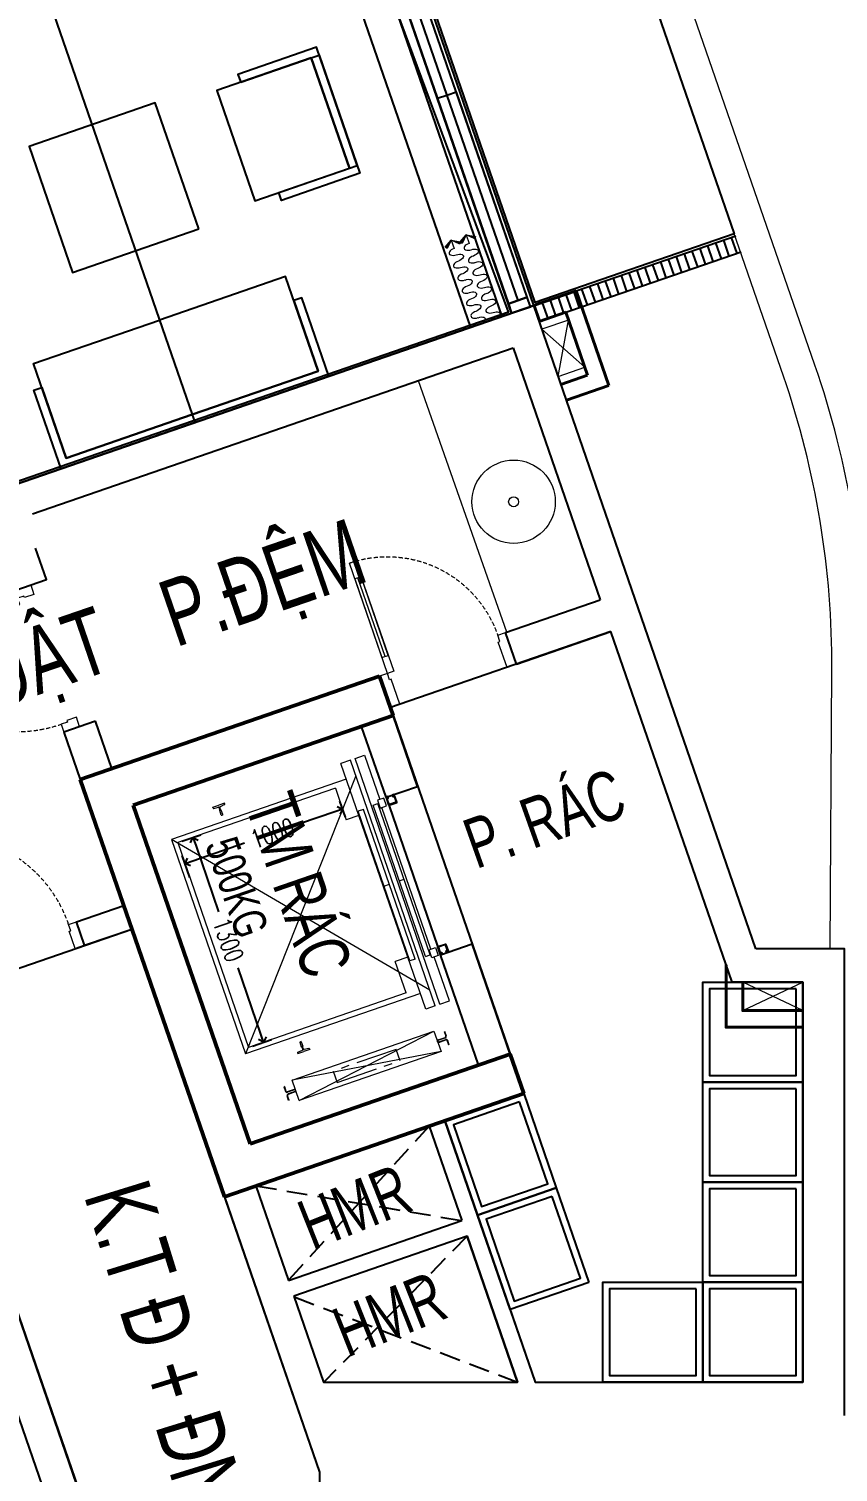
# Model space of a CAD drawing. Header units: millimetres. Extents: x -361699137 to 361252145, y -356478932 to 356523199.
# Drawn here: x 123375 to 128231, y 25030 to 33692 of the extents above; entities that cross this region are included whole.
import ezdxf
from ezdxf.enums import TextEntityAlignment as Align
from ezdxf.xclip import XClip

# ---------------------------------------------------------------- set-up
doc = ezdxf.new("R2010")
doc.units = ezdxf.units.MM
doc.header["$LTSCALE"] = 100
doc.header["$MEASUREMENT"] = 0
doc.header["$XCLIPFRAME"] = 0
for name, pattern in [('ACAD_ISO03W100', [30, 12, -18]), ('HIDDEN', [0.375, 0.25, -0.125]), ('Xref_ST_MBDV Cot vach 30.7.2022$0$HIDDEN', [0.375, 0.25, -0.125]), ('Xref_ST_MBDV Cot vach 30.7.2022$0$ST_MBDV Cot vach 220803$0$HIDDEN', [0.375, 0.25, -0.125]), ('Xref_ST_MBDV Cot vach 30.7.2022$0$ST_MBDV Cot vach 220803$0$PHANTOMX2', [5, 2.5, -0.5, 0.5, -0.5, 0.5, -0.5]), ('Xref_ST_MBDV Cot vach 30.7.2022$0$ST_MBDV Cot vach 220803$0$Xref_ST_MBDV Cot vach 30.7.2022$0$HIDDEN', [0.375, 0.25, -0.125])]:
    doc.linetypes.add(name, pattern=pattern)
for name, color, linetype in [('A-ANNO-ROOM', 50, 'Continuous'), ('A-WALL-FNSH', 11, 'Continuous'), ('IDEA - dim', 251, 'Continuous'), ('KT-Net manh', 139, 'Continuous'), ('Xref_ST_MBDV Cot vach 30.7.2022$0$KT-Text', 7, 'Continuous'), ('Xref_ST_MBDV Cot vach 30.7.2022$0$KT-Tuong', 1, 'Continuous'), ('Xref_ST_MBDV Cot vach 30.7.2022$0$ST_MBDV Cot vach 220803$0$220403_HDN_Penthouse Plan$0$A-_FURN----_E-_N', 251, 'Continuous'), ('Xref_ST_MBDV Cot vach 30.7.2022$0$ST_MBDV Cot vach 220803$0$KT-Khuat', 9, 'Xref_ST_MBDV Cot vach 30.7.2022$0$ST_MBDV Cot vach 220803$0$HIDDEN'), ('Xref_ST_MBDV Cot vach 30.7.2022$0$ST_MBDV Cot vach 220803$0$KT-Net manh', 139, 'Continuous'), ('Xref_ST_MBDV Cot vach 30.7.2022$0$ST_MBDV Cot vach 220803$0$KT-Text', 7, 'Continuous'), ('Xref_ST_MBDV Cot vach 30.7.2022$0$ST_MBDV Cot vach 220803$0$Xref_ST_MBDV Cot vach 30.7.2022$0$KT-Text', 7, 'Continuous'), ('Xref_ST_MBDV Cot vach 30.7.2022$0$ST_MBDV Cot vach 220803$0$Xref_ST_MBDV Cot vach 30.7.2022$0$KT-Tuong', 1, 'Continuous')]:
    doc.layers.add(name, color=color, linetype=linetype)
for name, color, linetype, lineweight in [('AUDIT_I_220808132811-11', 7, 'Continuous', 9), ('CIC36 net manh', 8, 'Continuous', 9), ('KT-Kich thuoc', 159, 'Continuous', 18), ('KT-lomo nuoc', 3, 'HIDDEN', 5), ('KT-Net cat', 1, 'Continuous', 40), ('Xref_ST_MBDV Cot vach 30.7.2022$0$CUA', 37, 'Continuous', 13), ('Xref_ST_MBDV Cot vach 30.7.2022$0$KT-Noi that', 36, 'Continuous', 9), ('Xref_ST_MBDV Cot vach 30.7.2022$0$ST_MBDV Cot vach 220803$0$KT-Noi that', 36, 'Continuous', 9), ('Xref_ST_MBDV Cot vach 30.7.2022$0$ST_MBDV Cot vach 220803$0$Xref_ST_MBDV Cot vach 30.7.2022$0$CUA', 37, 'Continuous', 13), ('Xref_ST_MBDV Cot vach 30.7.2022$0$ST_MBDV Cot vach 220803$0$Xref_ST_MBDV Cot vach 30.7.2022$0$KT-Net cot vach', 6, 'Continuous', 50)]:
    doc.layers.add(name, color=color, linetype=linetype, lineweight=lineweight)
doc.layers.add('dien tich thong thuy', color=3, linetype='Continuous', plot=False)
doc.styles.add('220126_HDN_HBA typical plan$0$211210_HDN_HBA_TYPICAL PLAN CORE OPT 1$0$HBA-Text', font='GOTHIC.TTF')
doc.styles.add('Xref_ST_MBDV Cot vach 30.7.2022$0$Arial', font='arial.ttf', dxfattribs={"width": 0.7})
doc.styles.add('Xref_ST_MBDV Cot vach 30.7.2022$0$ST_MBDV Cot vach 220803$0$Arial', font='arial.ttf', dxfattribs={"width": 0.7})
doc.styles.add('Xref_ST_MBDV Cot vach 30.7.2022$0$ST_MBDV Cot vach 220803$0$DIM', font='vnsimli.shx', dxfattribs={"width": 0.7})
doc.styles.add('Xref_ST_MBDV Cot vach 30.7.2022$0$ST_MBDV Cot vach 220803$0$Xref_ST_MBDV Cot vach 30.7.2022$0$Arial', font='arial.ttf', dxfattribs={"width": 0.7})
doc.dimstyles.new('Xref_ST_MBDV Cot vach 30.7.2022$0$ST_MBDV Cot vach 220803$0$CCU 1-100 A1', dxfattribs={"dimscale": 100, "dimtxt": 2.2, "dimasz": 1, "dimexe": 1, "dimexo": 0, "dimgap": 1, "dimtad": 1, "dimdec": 0, "dimdsep": 46, "dimtxsty": 'Xref_ST_MBDV Cot vach 30.7.2022$0$ST_MBDV Cot vach 220803$0$DIM', "dimblk1": 'Xref_ST_MBDV Cot vach 30.7.2022$0$ST_MBDV Cot vach 220803$0$_ARCHTICK', "dimblk2": 'Xref_ST_MBDV Cot vach 30.7.2022$0$ST_MBDV Cot vach 220803$0$_ARCHTICK', "dimsah": 1, "dimcen": 0, "dimdle": 1, "dimclrd": 256, "dimclre": 256, "dimclrt": 31, "dimadec": 0, "dimazin": 0, "dimtfac": 1, "dimtdec": 0, "dimtix": 1, "dimtmove": 2, "dimatfit": 3, "dimldrblk": 'Xref_ST_MBDV Cot vach 30.7.2022$0$ST_MBDV Cot vach 220803$0$_ARCHTICK', "dimfxl": 8, "dimtolj": 1, "dimarcsym": 0})

# ---------------------------------------------------------------- blocks, each defined once
blk = doc.blocks.new('A$C1AAC5519')
at = {"layer": 'A-ANNO-ROOM', "insert": (773, 1216.6), "char_height": 600, "attachment_point": 2, "rotation": 50.44883, "style": '220126_HDN_HBA typical plan$0$211210_HDN_HBA_TYPICAL PLAN CORE OPT 1$0$HBA-Text'}
blk.add_mtext_dynamic_manual_height_columns('S.B1.', width=722857412.874, gutter_width=9765.6, heights=[0], dxfattribs=at)
blk = doc.blocks.new('A$C418F5BC8')
at = {"layer": 'A-ANNO-ROOM', "insert": (648.1, 1090.8), "char_height": 600, "attachment_point": 2, "rotation": 50.44883, "style": '220126_HDN_HBA typical plan$0$211210_HDN_HBA_TYPICAL PLAN CORE OPT 1$0$HBA-Text'}
blk.add_mtext_dynamic_manual_height_columns('SL-S', width=722857412.874, gutter_width=9765.6, heights=[0], dxfattribs=at)
blk = doc.blocks.new('A$C2A6C5140')
at = {"layer": 'A-ANNO-ROOM', "insert": (731.4, 1190, 0), "char_height": 600, "attachment_point": 2, "rotation": 50.44883, "style": '220126_HDN_HBA typical plan$0$211210_HDN_HBA_TYPICAL PLAN CORE OPT 1$0$HBA-Text'}
blk.add_mtext_dynamic_manual_height_columns('2-BR', width=722857412.874, gutter_width=9765.6, heights=[0], dxfattribs=at)
blk = doc.blocks.new('A$C5388591E')
at = {"layer": 'A-ANNO-ROOM', "insert": (894.3, 842.2, 0), "char_height": 600, "attachment_point": 2, "rotation": 1.40647, "style": '220126_HDN_HBA typical plan$0$211210_HDN_HBA_TYPICAL PLAN CORE OPT 1$0$HBA-Text'}
blk.add_mtext_dynamic_manual_height_columns('3-BR', width=722857412.874, gutter_width=9765.6, heights=[0], dxfattribs=at)
blk = doc.blocks.new('A$C21AF0CCA')
at = {"layer": 'A-ANNO-ROOM', "insert": (1197.6, 814.7), "char_height": 600, "attachment_point": 2, "rotation": 0.10543, "style": '220126_HDN_HBA typical plan$0$211210_HDN_HBA_TYPICAL PLAN CORE OPT 1$0$HBA-Text'}
blk.add_mtext_dynamic_manual_height_columns('S.B1P.', width=722857412.874, gutter_width=9765.6, heights=[0], dxfattribs=at)
blk = doc.blocks.new('ĂERWER')
at = {"layer": 'Xref_ST_MBDV Cot vach 30.7.2022$0$ST_MBDV Cot vach 220803$0$KT-Text', "extrusion": (8.36021e-09, -5.95807e-09, 1), "style": 'Xref_ST_MBDV Cot vach 30.7.2022$0$ST_MBDV Cot vach 220803$0$Arial', "width": 0.7}
for s, height, p in [('TM RÁC', 300, (-43216.1, 28298.1, 0)), ('500KG', 200, (-43539.7, 28299.5, 0))]:
    blk.add_text(s, height=height, rotation=289.04691, dxfattribs=at).set_placement(p, align=Align.CENTER)
blk = doc.blocks.new('*U169')
blk.add_line((-70, 100), (-70, 600.1))
for points in [[(-50, 0), (-50, 700.1), (-90, 700.1), (-90, 0)], [(-50, 100), (-90, 100), (-90, 600.1), (-50, 600.1)], [(-800.1, -200), (-740.1, -200), (-740.1, -40), (-750.1, -40), (-750.1, 0), (-800.1, 0)], [(0, -200), (-60, -200), (-60, -40), (-50, -40), (-50, 0), (0, 0)]]:
    blk.add_lwpolyline(points, close=True)
at = {"linetype": 'Xref_ST_MBDV Cot vach 30.7.2022$0$HIDDEN'}
blk.add_arc((-50, 0), 700.1, 90, 180, dxfattribs=at)
blk = doc.blocks.new('Xref_ST_MBDV Cot vach 30.7.2022$0$ST_MBDV Cot vach 220803$0$_Open90')
at = {"color": 0, "linetype": 'ByBlock', "lineweight": -2}
for p, q in [((0, 0), (-1, 0)), ((-0.5, 0.5), (0, 0)), ((0, 0), (-0.5, -0.5))]:
    blk.add_line(p, q, dxfattribs=at)
blk = doc.blocks.new('*D174')
at = {"layer": 'Defpoints', "color": 5, "transparency": 16777216}
for p, q in [((608.5, 1180), (506.9, 1180)), ((556.9, 1130), (556.9, 913.3)), ((556.9, 230), (556.9, 556.7)), ((645.5, 180), (506.9, 180))]:
    blk.add_line(p, q, dxfattribs=at)
at = {"layer": 'Defpoints', "color": 0, "transparency": 16777216}
for p in [(556.9, 1180), (608.5, 1180, 0), (645.5, 180, 0)]:
    blk.add_point(p, dxfattribs=at)
at = {"layer": 'Defpoints', "color": 5, "transparency": 16777216, "xscale": 50, "yscale": 50, "zscale": 50}
for p, rotation in [((556.9, 1180), 90), ((556.9, 180), 270)]:
    blk.add_blockref('Xref_ST_MBDV Cot vach 30.7.2022$0$ST_MBDV Cot vach 220803$0$_Open90', p, dxfattribs=dict(at, rotation=rotation))
at = {"layer": 'Defpoints', "color": 5, "transparency": 16777216, "insert": (556.9, 735), "char_height": 110, "attachment_point": 5, "rotation": 90, "style": 'Xref_ST_MBDV Cot vach 30.7.2022$0$ST_MBDV Cot vach 220803$0$DIM'}
blk.add_mtext('\\A1;1000', dxfattribs=at)
blk = doc.blocks.new('Xref_ST_MBDV Cot vach 30.7.2022$0$ST_MBDV Cot vach 220803$0$_ARCHTICK')
at = {"color": 0, "linetype": 'ByBlock', "const_width": 0.15}
blk.add_lwpolyline([(-0.5, -0.5), (0.5, 0.5)], dxfattribs=at)
blk = doc.blocks.new('*D175')
at = {"layer": 'Defpoints', "color": 5, "transparency": 16777216}
for p, q in [((425, 204.6), (425, 325.7)), ((475, 275.7), (896.7, 275.7)), ((1675, 275.7), (1253.3, 275.7)), ((1725, 204.6), (1725, 325.7))]:
    blk.add_line(p, q, dxfattribs=at)
at = {"layer": 'Defpoints', "color": 0, "transparency": 16777216}
for p in [(1725, 275.7), (425, 204.6, 0), (1725, 204.6, 0)]:
    blk.add_point(p, dxfattribs=at)
at = {"layer": 'Defpoints', "color": 5, "transparency": 16777216, "xscale": 50, "yscale": 50, "zscale": 50, "rotation": 180}
blk.add_blockref('Xref_ST_MBDV Cot vach 30.7.2022$0$ST_MBDV Cot vach 220803$0$_Open90', (425, 275.7), dxfattribs=at)
at = {"layer": 'Defpoints', "color": 5, "transparency": 16777216, "xscale": 50, "yscale": 50, "zscale": 50}
blk.add_blockref('Xref_ST_MBDV Cot vach 30.7.2022$0$ST_MBDV Cot vach 220803$0$_Open90', (1725, 275.7), dxfattribs=at)
at = {"layer": 'Defpoints', "color": 5, "transparency": 16777216, "insert": (1075, 275.7), "char_height": 110, "attachment_point": 5, "style": 'Xref_ST_MBDV Cot vach 30.7.2022$0$ST_MBDV Cot vach 220803$0$DIM'}
blk.add_mtext('\\A1;1300', dxfattribs=at)
blk = doc.blocks.new('*U177')
blk.add_line((-70, 100), (-70, 700))
for points in [[(-50, 0), (-50, 800), (-90, 800), (-90, 0)], [(-50, 100), (-90, 100), (-90, 700), (-50, 700)], [(-900, -100), (-840, -100), (-840, -40), (-850, -40), (-850, 0), (-900, 0)], [(0, -100), (-60, -100), (-60, -40), (-50, -40), (-50, 0), (0, 0)]]:
    blk.add_lwpolyline(points, close=True)
at = {"linetype": 'Xref_ST_MBDV Cot vach 30.7.2022$0$ST_MBDV Cot vach 220803$0$Xref_ST_MBDV Cot vach 30.7.2022$0$HIDDEN'}
blk.add_arc((-50, 0), 800, 90, 180, dxfattribs=at)
blk = doc.blocks.new('*U178')
blk.add_line((70, 100), (70, 700))
for points in [[(50, 0), (50, 800), (90, 800), (90, 0)], [(50, 100), (90, 100), (90, 700), (50, 700)], [(0, -150), (60, -150), (60, -40), (50, -40), (50, 0), (0, 0)], [(900, -150), (840, -150), (840, -40), (850, -40), (850, 0), (900, 0)]]:
    blk.add_lwpolyline(points, close=True)
at = {"linetype": 'Xref_ST_MBDV Cot vach 30.7.2022$0$ST_MBDV Cot vach 220803$0$Xref_ST_MBDV Cot vach 30.7.2022$0$HIDDEN'}
blk.add_arc((50, 0), 800, 0, 90, dxfattribs=at)
blk = doc.blocks.new('*U207')
for points in [[(483, -399), (465, -396), (464, -466)], [(397, -484), (464, -466), (394, -466)]]:
    blk.add_hatch(color=256).paths.add_polyline_path(points)
blk.add_line((464, -466), (417, -419))
for points in [[(483, -399), (465, -396), (464, -466)], [(397, -484), (464, -466), (394, -466)]]:
    blk.add_lwpolyline(points, close=True)
for centre in [(17, -17), (86, -88), (155, -157), (225, -227), (294, -297), (364, -367)]:
    blk.add_ellipse(centre, major_axis=(34.5, 32), ratio=0.523888, start_param=4.73172, end_param=7.873313)
at = {"extrusion": (0, 0, -1)}
for centre in [(52, -52), (121, -123), (190, -192), (260, -262), (329, -332), (399, -402)]:
    blk.add_ellipse(centre, major_axis=(-32.1, -34.4), ratio=0.523888, start_param=4.73172, end_param=7.873313, dxfattribs=at)
blk = doc.blocks.new('18')
at = {"layer": 'A-WALL-FNSH', "color": 5}
for points in [[(60, 20), (60, 140), (0, 140), (0, 20)], [(2615, 140), (60, 140), (60, 20), (2615, 20)], [(1362.5, 140), (2615, 140), (2615, 80), (1362.5, 80)], [(1362.5, 80), (60, 80), (60, 20), (1362.5, 20)]]:
    blk.add_lwpolyline(points, close=True, dxfattribs=at)
blk.add_lwpolyline([(0, 140), (2615, 140)], dxfattribs=at)
at = {"layer": 'IDEA - dim'}
for p, q in [((0, 4555), (0, 0)), ((0, 200), (2675, 200)), ((0, 0), (2675, 0))]:
    blk.add_line(p, q, dxfattribs=at)
for points in [[(498, 2950), (50, 2950), (50, 2150), (0, 2150), (0, 3000), (498, 3000)], [(50, 2950), (650, 2950), (650, 2150), (50, 2150)], [(2775, 1200), (2775, 3000), (2675, 3000), (2675, 1200)], [(2675, 2847.5), (2775, 2847.5), (2775, 1352.5), (2675, 1352.5)], [(2700, 1452.5), (2750, 1452.5), (2750, 2747.5), (2700, 2747.5)], [(1090.7, 1750), (1890.7, 1750), (1890.7, 2550), (1090.7, 2550)], [(498, 1350), (50, 1350), (50, 2150), (0, 2150), (0, 1300), (498, 1300)], [(50, 1350), (650, 1350), (650, 2150), (50, 2150)], [(1840.7, 776.3), (1840.7, 1376.3), (1140.7, 1376.3), (1140.7, 776.3)], [(1140.7, 1224.3), (1140.7, 776.3), (1840.7, 776.3), (1840.7, 726.3), (1090.7, 726.3), (1090.7, 1224.3)], [(1840.7, 1224.3), (1840.7, 776.3), (1140.7, 776.3), (1140.7, 726.3), (1890.7, 726.3), (1890.7, 1224.3)]]:
    blk.add_lwpolyline(points, close=True, dxfattribs=at)
at = {"layer": 'KT-Net manh', "linetype": 'ACAD_ISO03W100', "ltscale": 4}
for p, q in [((600, 2150), (3350, 2150)), ((0, 400), (2675, 400))]:
    blk.add_line(p, q, dxfattribs=at)
at = {"layer": 'CIC36 net manh', "color": 8, "xscale": -0.8100000000112603, "yscale": 0.8100000000112603, "zscale": 0.8100000000112604, "rotation": 134.8767987960269}
for p in [(0.7, 338.7), (0.5, 243.7)]:
    blk.add_blockref('*U207', p, dxfattribs=at)
blk = doc.blocks.new('Louvre')
for p, q in [((-390.1, 976, 0.2), (-295.1, 1008.7, 0.2)), ((-373.8, 928.7, 0.2), (-278.8, 961.5, 0.2)), ((-357.4, 881.4, 0.2), (-262.5, 914.2, 0.2)), ((-341.1, 834.2, 0.2), (-246.2, 866.9, 0.2)), ((-324.8, 786.9, 0.2), (-229.9, 819.7, 0.2)), ((-308.5, 739.6, 0.2), (-213.6, 772.4, 0.2)), ((-292.2, 692.4, 0.2), (-197.2, 725.2, 0.2)), ((-275.8, 645.1, 0.2), (-180.9, 677.9, 0.2)), ((-259.5, 597.9, 0.2), (-164.6, 630.6, 0.2)), ((-243.2, 550.6, 0.2), (-148.3, 583.4, 0.2)), ((-226.9, 503.3, 0.2), (-132, 536.1, 0.2)), ((-210.6, 456.1, 0.2), (-115.7, 488.8, 0.2)), ((-194.3, 408.8, 0.2), (-99.3, 441.6, 0.2)), ((-177.9, 361.5, 0.2), (-83, 394.3, 0.2)), ((-161.6, 314.3, 0.2), (-66.7, 347.1, 0.2)), ((-145.3, 267, 0.2), (-50.4, 299.8, 0.2)), ((-129, 219.8, 0.2), (-34.1, 252.5, 0.2)), ((-112.7, 172.5, 0.2), (-17.7, 205.3, 0.2)), ((-96.4, 125.2, 0.2), (-1.4, 158, 0.2)), ((-80, 78, 0.2), (14.9, 110.7, 0.2)), ((-63.7, 30.7, 0.2), (31.2, 63.5, 0.2)), ((-47.4, -16.6, 0.2), (47.5, 16.2, 0.2))]:
    blk.add_line(p, q)
at = {"elevation": 0.2}
blk.add_lwpolyline([(47.5, 16.2), (-311.5, 1056), (-406, 1023.4), (-47.4, -16.6)], close=True, dxfattribs=at)
blk = doc.blocks.new('*U387')
at = {"layer": 'KT-lomo nuoc', "ltscale": 500}
for p, q in [((-42.6, -297), (-168.3, 24.1)), ((-210.9, -272.8), (0, 0))]:
    blk.add_line(p, q, dxfattribs=at)
blk.add_lwpolyline([(-42.6, -297), (-210.9, -272.8), (-168.3, 24.1), (0, 0)], close=True, dxfattribs=at)
blk = doc.blocks.new('*U389')
at = {"layer": 'KT-lomo nuoc', "ltscale": 500}
for p, q in [((32.1, -166.9), (-353.5, -68.1)), ((-321.4, -235), (0, 0))]:
    blk.add_line(p, q, dxfattribs=at)
blk.add_lwpolyline([(32.1, -166.9), (-321.4, -235), (-353.5, -68.1), (0, 0)], close=True, dxfattribs=at)
blk = doc.blocks.new('CTN TN T39')
at = {"layer": 'KT-Net cat'}
for p, q in [((-37609.8, 5049.1, 0), (-37865.3, 4960.9, 0)), ((-37609.8, 5049.1, 0), (-37414, 4481.9, 0)), ((-37671.7, 4921.9, 0), (-37832.4, 4866.5, 0)), ((-37671.7, 4921.9, 0), (-37541.2, 4543.8, 0)), ((-37541.2, 4543.8, 0), (-37701.9, 4488.4, 0)), ((-37414, 4481.9, 0), (-37669.1, 4393.9, 0))]:
    blk.add_line(p, q, dxfattribs=at)
at = {"layer": 'KT-Net cat', "elevation": 0}
for points in [[(-36710.5, 1004.5), (-36710.5, 630), (-36250.5, 630)], [(-36610.5, 900), (-36610.5, 730), (-36250.5, 730)]]:
    blk.add_lwpolyline(points, dxfattribs=at)
at = {"layer": 'KT-lomo nuoc', "linetype": 'HIDDEN', "xscale": -0.9999999999999997, "rotation": 10.8976534755902}
for name, p in [('*U387', (-37816, 4819, 0)), ('*U389', (-36610.5, 900, 0))]:
    blk.add_blockref(name, p, dxfattribs=at)
blk = doc.blocks.new('Xref_ST_MBDV Cot vach 30.7.2022$0$ST_MBDV Cot vach 220803$0$THANG MAY RAC 500KG')
at = {"layer": 'Xref_ST_MBDV Cot vach 30.7.2022$0$ST_MBDV Cot vach 220803$0$KT-Net manh'}
blk.add_line((575, 1450), (1575, 1450), dxfattribs=at)
at = {"layer": 'Xref_ST_MBDV Cot vach 30.7.2022$0$ST_MBDV Cot vach 220803$0$KT-Net manh', "linetype": 'Continuous', "ltscale": 2}
blk.add_line((575, 1450), (1575, 1450), dxfattribs=at)
at = {"layer": 'Xref_ST_MBDV Cot vach 30.7.2022$0$ST_MBDV Cot vach 220803$0$KT-Net manh', "ltscale": 2}
for points in [[(575, 1460), (575, 1450), (625, 1450), (625, 1500), (575, 1500), (575, 1490), (585, 1490), (585, 1491.6), (576.6, 1491.6), (576.6, 1498.4), (623.4, 1498.4), (623.4, 1451.6), (576.6, 1451.6), (576.6, 1458.4), (585, 1458.4), (585, 1460)], [(1575, 1460), (1575, 1450), (1525, 1450), (1525, 1500), (1575, 1500), (1575, 1490), (1565, 1490), (1565, 1491.6), (1573.4, 1491.6), (1573.4, 1498.4), (1526.6, 1498.4), (1526.6, 1451.6), (1573.4, 1451.6), (1573.4, 1458.4), (1565, 1458.4), (1565, 1460)]]:
    blk.add_lwpolyline(points, close=True, dxfattribs=at)
at = {"layer": 'Xref_ST_MBDV Cot vach 30.7.2022$0$ST_MBDV Cot vach 220803$0$KT-Noi that', "linetype": 'Continuous', "ltscale": 2}
for p, q in [((295, 1410, 0), (575, 1410, 0)), ((295, 1350, 0), (295, 1410, 0)), ((1555, 1391.3, 0), (595, 1391.3, 0)), ((595, 1361, 0), (595, 1391.3, 0)), ((1525, 1405, 0), (625, 1405, 0)), ((1075, 1361, 0), (1075, 1391.3, 0)), ((1555, 1361, 0), (1555, 1391.3, 0)), ((1855, 1410, 0), (1575, 1410, 0)), ((1855, 1350, 0), (1855, 1410, 0)), ((1855, 1350, 0), (295, 1350, 0)), ((1855, 1320, 0), (295, 1320, 0)), ((295, 1320, 0), (295, 1260, 0)), ((1555, 1361, 0), (595, 1361, 0)), ((1855, 1320, 0), (1855, 1260, 0)), ((1855, 1260, 0), (295, 1260, 0)), ((394, 1260, 0), (394, 150, 0)), ((1550, 1298, 0), (600, 1298, 0)), ((600, 1298, 0), (600, 1264, 0)), ((1550, 1264, 0), (600, 1264, 0)), ((625, 1260, 0), (625, 1180, 0)), ((1075, 1264, 0), (1075, 1298, 0)), ((1525, 1260, 0), (1525, 1180, 0)), ((1550, 1298, 0), (1550, 1264, 0)), ((1756, 1260, 0), (1756, 150, 0)), ((425, 1180, 0), (425, 180, 0)), ((425, 1180, 0), (625, 1180, 0)), ((1725, 1180, 0), (1525, 1180, 0)), ((1725, 1180, 0), (1725, 180, 0)), ((425, 180, 0), (1725, 180, 0)), ((394, 150, 0), (1756, 150, 0))]:
    blk.add_line(p, q, dxfattribs=at)
at = {"layer": 'Xref_ST_MBDV Cot vach 30.7.2022$0$ST_MBDV Cot vach 220803$0$KT-Noi that', "linetype": 'Xref_ST_MBDV Cot vach 30.7.2022$0$ST_MBDV Cot vach 220803$0$HIDDEN', "ltscale": 500}
for p, q in [((394, 1320, 0), (1756, 150, 0)), ((1756, 1320, 0), (394, 150, 0)), ((2126.2, 363.2), (1996.2, 1263.2)), ((2126.2, 1263.2), (1996.2, 363.2))]:
    blk.add_line(p, q, dxfattribs=at)
at = {"layer": 'Xref_ST_MBDV Cot vach 30.7.2022$0$ST_MBDV Cot vach 220803$0$KT-Noi that', "linetype": 'Continuous'}
for p, q in [((2017.7, 1323.2), (2046.8, 1323.2)), ((2017.7, 1320), (2046.8, 1320)), ((2053, 1269.4), (2053, 1313.8)), ((2056.2, 1269.4), (2056.2, 1313.8)), ((2066.2, 1269.4), (2066.2, 1313.8)), ((2069.4, 1269.4), (2069.4, 1313.8)), ((2104.7, 1323.2), (2075.6, 1323.2)), ((2104.7, 1320), (2075.6, 1320)), ((2063.2, 1266.4), (2059.2, 1266.4)), ((2063.2, 1263.2), (2059.2, 1263.2)), ((298, 522.5, 0), (293, 522.5, 0)), ((293, 522.5, 0), (293, 485, 0)), ((1852, 522.5, 0), (1857, 522.5, 0)), ((1857, 522.5, 0), (1857, 485, 0)), ((293, 447.5, 0), (293, 485, 0)), ((298, 447.5, 0), (293, 447.5, 0)), ((301, 519.5, 0), (304.1, 490.1, 0)), ((301, 450.5, 0), (304.1, 479.9, 0)), ((320.9, 487.1, 0), (307.1, 487.1, 0)), ((320.9, 482.9, 0), (307.1, 482.9, 0)), ((354, 490, 0), (325, 490, 0)), ((354, 480, 0), (325, 480, 0)), ((355, 489, 0), (355, 485, 0)), ((355, 481, 0), (355, 485, 0)), ((1795, 489, 0), (1795, 485, 0)), ((1795, 481, 0), (1795, 485, 0)), ((1796, 490, 0), (1825, 490, 0)), ((1796, 480, 0), (1825, 480, 0)), ((1829.1, 487.1, 0), (1842.9, 487.1, 0)), ((1829.1, 482.9, 0), (1842.9, 482.9, 0)), ((1849, 519.5, 0), (1845.9, 490.1, 0)), ((1849, 450.5, 0), (1845.9, 479.9, 0)), ((1852, 447.5, 0), (1857, 447.5, 0)), ((1857, 447.5, 0), (1857, 485, 0)), ((2053, 357), (2053, 312.6)), ((2056.2, 357), (2056.2, 312.6)), ((2063.2, 363.2), (2059.2, 363.2)), ((2063.2, 360), (2059.2, 360)), ((2066.2, 357), (2066.2, 312.6)), ((2069.4, 357), (2069.4, 312.6)), ((2017.7, 306.4), (2046.8, 306.4)), ((2017.7, 306.4), (2017.7, 303.2)), ((2017.7, 303.2), (2046.8, 303.2)), ((2104.7, 306.4), (2075.6, 306.4)), ((2104.7, 303.2), (2075.6, 303.2)), ((2104.7, 306.4), (2104.7, 303.2))]:
    blk.add_line(p, q, dxfattribs=at)
at = {"layer": 'Xref_ST_MBDV Cot vach 30.7.2022$0$ST_MBDV Cot vach 220803$0$KT-Noi that', "linetype": 'Continuous', "ltscale": 2, "elevation": 0}
for points in [[(575, 1435), (575, 1395), (625, 1395), (625, 1435)], [(1575, 1435), (1575, 1395), (1525, 1395), (1525, 1435)]]:
    blk.add_lwpolyline(points, close=True, dxfattribs=at)
at = {"layer": 'Xref_ST_MBDV Cot vach 30.7.2022$0$ST_MBDV Cot vach 220803$0$KT-Noi that', "linetype": 'Continuous', "ltscale": 2}
blk.add_lwpolyline([(2126.2, 363.2), (1996.2, 363.2), (1996.2, 1263.2), (2126.2, 1263.2)], close=True, dxfattribs=at)
at = {"layer": 'Xref_ST_MBDV Cot vach 30.7.2022$0$ST_MBDV Cot vach 220803$0$KT-Noi that', "linetype": 'Xref_ST_MBDV Cot vach 30.7.2022$0$ST_MBDV Cot vach 220803$0$PHANTOMX2'}
blk.add_lwpolyline([(2097.2, 613.2), (2097.2, 1013.2), (2025.2, 1013.2), (2025.2, 613.2)], close=True, dxfattribs=at)
at = {"layer": 'Xref_ST_MBDV Cot vach 30.7.2022$0$ST_MBDV Cot vach 220803$0$KT-Noi that', "linetype": 'Continuous'}
for centre, radius, start, end in [((2046.8, 1313.8), 9.4, 0, 90), ((2046.8, 1313.8), 6.2, 0, 90), ((2075.6, 1313.8), 9.4, 90, 180), ((2075.6, 1313.8), 6.2, 90, 180), ((2059.2, 1269.4), 6.2, 180, 270), ((2059.2, 1269.4), 3, 180, 270), ((2063.2, 1269.4), 6.2, 270, 0), ((2063.2, 1269.4), 3, 270, 0), ((298, 519.5, 0), 3, 0, 90), ((1852, 519.5, 0), 3, 90, 180), ((298, 450.5, 0), 3, 270, 0), ((307.1, 490.1, 0), 3, 180, 270), ((307.1, 479.9, 0), 3, 90, 180), ((320.3, 492.3, 0), 5.25, 276.68272, 334.33028), ((320.3, 477.7, 0), 5.25, 25.66972, 83.31728), ((354, 489, 0), 1, 0, 90), ((354, 481, 0), 1, 270, 0), ((1796, 489, 0), 1, 90, 180), ((1796, 481, 0), 1, 180, 270), ((1829.7, 492.3, 0), 5.25, 205.66972, 263.31728), ((1829.7, 477.7, 0), 5.25, 96.68272, 154.33028), ((1842.9, 490.1, 0), 3, 270, 0), ((1842.9, 479.9, 0), 3, 0, 90), ((1852, 450.5, 0), 3, 180, 270), ((2059.2, 357), 6.2, 90, 180), ((2059.2, 357), 3, 90, 180), ((2063.2, 357), 6.2, 0, 90), ((2063.2, 357), 3, 0, 90), ((2046.8, 312.6), 9.4, 270, 0), ((2046.8, 312.6), 6.2, 270, 0), ((2075.6, 312.6), 9.4, 180, 270), ((2075.6, 312.6), 6.2, 180, 270)]:
    blk.add_arc(centre, radius, start, end, dxfattribs=at)
at = {"layer": 'Defpoints', "color": 5}
for base, p1, p2, angle, picture, middle in [((556.9, 1180), (645.5, 180, 0), (608.5, 1180, 0), 90, '*D174', (556.9, 735)), ((1725, 275.7), (425, 204.6, 0), (1725, 204.6, 0), 180, '*D175', (1075, 275.7))]:
    dim = blk.add_linear_dim(base=base, p1=p1, p2=p2, angle=angle, dimstyle='Xref_ST_MBDV Cot vach 30.7.2022$0$ST_MBDV Cot vach 220803$0$CCU 1-100 A1', override={"dimscale": 50, "dimblk1": 'Xref_ST_MBDV Cot vach 30.7.2022$0$ST_MBDV Cot vach 220803$0$_Open90', "dimblk2": 'Xref_ST_MBDV Cot vach 30.7.2022$0$ST_MBDV Cot vach 220803$0$_Open90', "dimclrd": 5, "dimclre": 5, "dimclrt": 5, "dimlwd": 65535, "dimlwe": 65535}, dxfattribs=at)
    dim.commit()
    dim.dimension.update_dxf_attribs({"geometry": picture, "text_midpoint": middle, "dimtype": 128})

msp = doc.modelspace()

# ---------------------------------------------------------------- linework, layer by layer
at = {"layer": 'AUDIT_I_220808132811-11', "elevation": 0}
for points in [[(128383, 28170.4), (128393.2, 29842.7, 0.085159), (128091.8, 31673.7), (126357.2, 36688.2), (122229.4, 48619, 0.260045), (119298.8, 51221.9), (104226.1, 55577, 0.572135), (99839.1, 49264.2), (100122, 48444.2)], [(128183, 28170.4), (128193.2, 29843.9, 0.085159), (127902.8, 31608.3), (126168.1, 36622.8), (122040.4, 48553.4, 0.260467), (119249.5, 51027.9), (104190.7, 55379.1, 0.571317), (100024.9, 49338.9), (100311.1, 48509.4)]]:
    msp.add_lwpolyline(points, format="xyb", dxfattribs=at)
at = {"layer": 'Defpoints', "elevation": 0}
for points in [[(126868.1, 30075.7), (125544.7, 29618.8), (126344.3, 27302.9), (125871.7, 27139.8), (126413.5, 25570.4), (128018.9, 25570.4), (128018.9, 27970.4), (127595, 27970.4)], [(122670.2, 27832.9), (123993.5, 28289.8), (125118.9, 25030.3), (125118.9, 21879.5), (124768.2, 21756.2)]]:
    msp.add_lwpolyline(points, close=True, dxfattribs=at)
at = {"layer": 'dien tich thong thuy', "elevation": 0}
for points in [[(124612.4, 37268.3), (125802.7, 37679.2), (127607.3, 32462.7), (126413.6, 32049.8)], [(118865.4, 35236.5), (117872.9, 34893.9), (118076.8, 34303.1), (117344.2, 34050.2), (118026.3, 32074.6), (118016.9, 32071.3), (118917.6, 29462.5), (126252.4, 31994.8), (125333.1, 34475.6), (125290.4, 34598.4), (124443.5, 37051.5), (121797.2, 36137.9), (121759.3, 36246.3), (118862.1, 35246)]]:
    msp.add_lwpolyline(points, close=True, dxfattribs=at)
at = {"layer": 'Xref_ST_MBDV Cot vach 30.7.2022$0$KT-Noi that'}
msp.add_line((126243, 30071.4, 0), (125712.5, 31580.9, 0), dxfattribs=at)
for radius in [250, 30]:
    msp.add_circle((126284, 30854.2, 0), radius, dxfattribs=at)
at = {"layer": 'Xref_ST_MBDV Cot vach 30.7.2022$0$KT-Tuong'}
for p, q in [((126404.5, 32031.4, 0), (118747.4, 29387.8, 0)), ((127737.5, 28170.4, 0), (126404.5, 32031.4, 0)), ((123397.7, 30781.8, 0), (126280.7, 31777.1, 0)), ((126280.7, 31777.1, 0), (126802.9, 30264.7, 0)), ((124768.2, 21756.2, 0), (122670.2, 27832.9, 0)), ((123111, 25943.3, 0), (125043, 20347.4, 0))]:
    msp.add_line(p, q, dxfattribs=at)
at = {"layer": 'Xref_ST_MBDV Cot vach 30.7.2022$0$ST_MBDV Cot vach 220803$0$220403_HDN_Penthouse Plan$0$A-_FURN----_E-_N', "extrusion": (-1.00461e-06, -1.44698e-18, 1), "elevation": -0.1}
for points in [[(128018.9, 27370.4), (127418.9, 27370.4), (127418.9, 27970.4), (128018.9, 27970.4)], [(128018.9, 26770.4), (127418.9, 26770.4), (127418.9, 27370.4), (128018.9, 27370.4)], [(128018.9, 26170.4), (127418.9, 26170.4), (127418.9, 26770.4), (128018.9, 26770.4)], [(127418.9, 25570.4), (126818.9, 25570.4), (126818.9, 26170.4), (127418.9, 26170.4)], [(128018.9, 25570.4), (127418.9, 25570.4), (127418.9, 26170.4), (128018.9, 26170.4)]]:
    msp.add_lwpolyline(points, close=True, dxfattribs=at)
at = {"layer": 'Xref_ST_MBDV Cot vach 30.7.2022$0$ST_MBDV Cot vach 220803$0$220403_HDN_Penthouse Plan$0$A-_FURN----_E-_N', "extrusion": (-1.00461e-06, -3.75112e-05, 1)}
for points, elevation in [([(127978.9, 27930.4), (127458.9, 27930.4), (127458.9, 27410.4), (127978.9, 27410.4)], -1.2), ([(127978.9, 27330.4), (127458.9, 27330.4), (127458.9, 26810.4), (127978.9, 26810.4)], -1.1), ([(127978.9, 26730.4), (127458.9, 26730.4), (127458.9, 26210.4), (127978.9, 26210.4)], -1.1), ([(127378.9, 26130.4), (126858.9, 26130.4), (126858.9, 25610.4), (127378.9, 25610.4)], -1.1), ([(127978.9, 26130.4), (127458.9, 26130.4), (127458.9, 25610.4), (127978.9, 25610.4)], -1.1)]:
    msp.add_lwpolyline(points, close=True, dxfattribs=dict(at, elevation=elevation))
at = {"layer": 'Xref_ST_MBDV Cot vach 30.7.2022$0$ST_MBDV Cot vach 220803$0$220403_HDN_Penthouse Plan$0$A-_FURN----_E-_N', "extrusion": (-9.48426e-07, -3.34878e-07, 1), "elevation": -0.1}
for points in [[(126540.1, 26735.8), (126067.5, 26572.6), (125871.7, 27139.8), (126344.3, 27302.9)], [(126735.9, 26168.6), (126263.3, 26005.5), (126067.5, 26572.6), (126540.1, 26735.8)]]:
    msp.add_lwpolyline(points, close=True, dxfattribs=at)
at = {"layer": 'Xref_ST_MBDV Cot vach 30.7.2022$0$ST_MBDV Cot vach 220803$0$220403_HDN_Penthouse Plan$0$A-_FURN----_E-_N', "extrusion": (1.12932e-05, -3.57923e-05, 1), "elevation": 0.5}
for points in [[(126319.5, 27252.1), (125922.5, 27115), (126092.2, 26623.5), (126489.2, 26760.5)], [(126515.3, 26684.9), (126118.3, 26547.9), (126288, 26056.3), (126685, 26193.4)]]:
    msp.add_lwpolyline(points, close=True, dxfattribs=at)
at = {"layer": 'Xref_ST_MBDV Cot vach 30.7.2022$0$ST_MBDV Cot vach 220803$0$KT-Khuat', "linetype": 'Xref_ST_MBDV Cot vach 30.7.2022$0$ST_MBDV Cot vach 220803$0$HIDDEN', "ltscale": 5, "extrusion": (5.05853e-09, -7.09797e-09, 1), "elevation": 0}
for points in [[(125777.1, 27107.1), (124933.2, 26181)], [(124737.4, 26748.1), (125972.9, 26540)], [(126005.6, 26445.4), (125146.5, 25571.2)]]:
    msp.add_lwpolyline(points, dxfattribs=at)
at = {"layer": 'Xref_ST_MBDV Cot vach 30.7.2022$0$ST_MBDV Cot vach 220803$0$KT-Khuat', "linetype": 'Xref_ST_MBDV Cot vach 30.7.2022$0$ST_MBDV Cot vach 220803$0$HIDDEN', "ltscale": 5, "extrusion": (4.82584e-10, -8.7027e-09, 1), "elevation": 0}
msp.add_lwpolyline([(124967.6, 26081.4), (126307.7, 25570.4)], dxfattribs=at)
at = {"layer": 'Xref_ST_MBDV Cot vach 30.7.2022$0$ST_MBDV Cot vach 220803$0$Xref_ST_MBDV Cot vach 30.7.2022$0$KT-Net cot vach'}
for p, q in [((125479.5, 29807.8, 0), (123683.5, 29187.8, 0)), ((125561, 29571.5, 0), (125479.5, 29807.8, 0)), ((124001.4, 29033, 0), (125561, 29571.5, 0)), ((124548.3, 26682.9, 0), (123683.5, 29187.8, 0)), ((124703, 27000.8, 0), (124001.4, 29033, 0)), ((124703, 27000.8, 0), (126262.7, 27539.2, 0)), ((126262.7, 27539.2, 0), (126344.3, 27302.9, 0)), ((124548.3, 26682.9, 0), (126344.3, 27302.9, 0))]:
    msp.add_line(p, q, dxfattribs=at)
at = {"layer": 'Xref_ST_MBDV Cot vach 30.7.2022$0$ST_MBDV Cot vach 220803$0$Xref_ST_MBDV Cot vach 30.7.2022$0$KT-Tuong'}
for p, q in [((125707.9, 29146.1, 0), (125561.1, 29571.5, 0)), ((123774.6, 29536.8, 0), (123585.5, 29471.5, 0)), ((123585.5, 29471.5, 0), (123683.5, 29187.8, 0)), ((123872.6, 29253, 0), (123774.6, 29536.8, 0)), ((125518.9, 29080.9, 0), (125372, 29506.2, 0)), ((125518.9, 29080.9, 0), (125707.9, 29146.1, 0)), ((125845.2, 28135.6, 0), (126034.3, 28200.9, 0)), ((126262.7, 27539.2, 0), (126034.3, 28200.9, 0)), ((126073.7, 27474, 0), (125845.2, 28135.6, 0)), ((128018.9, 27970.4, 0), (127595, 27970.4, 0)), ((124933.2, 26181, 0), (125972.9, 26540, 0)), ((126067.5, 26572.6, 0), (126100.1, 26478.1, 0))]:
    msp.add_line(p, q, dxfattribs=at)
at = {"layer": 'Xref_ST_MBDV Cot vach 30.7.2022$0$ST_MBDV Cot vach 220803$0$Xref_ST_MBDV Cot vach 30.7.2022$0$KT-Tuong', "extrusion": (5.05853e-09, -7.09797e-09, 1), "elevation": 0}
for points in [[(123291.8, 30322.2), (123480.9, 30387.5), (123415.6, 30576.6)], [(126235.7, 30068.9), (126802.9, 30264.7)], [(126301, 29879.9), (126235.7, 30068.9)], [(126301, 29879.9), (126868.1, 30075.7)], [(127595, 27970.4), (126868.1, 30075.7)], [(128268.9, 25370.4), (128268.9, 28170.4), (127737.5, 28170.4)], [(128018.9, 25570.4), (128018.9, 27970.4)], [(125871.7, 27139.8), (126067.5, 26572.6)], [(125777.1, 27107.1), (125972.9, 26540)], [(124548.3, 26682.9), (125118.9, 25030.3)], [(124737.4, 26748.1), (124933.2, 26181)], [(126005.6, 26445.4), (126307.7, 25570.4)], [(126100.1, 26478.1), (126413.5, 25570.4)]]:
    msp.add_lwpolyline(points, dxfattribs=at)
at = {"layer": 'Xref_ST_MBDV Cot vach 30.7.2022$0$ST_MBDV Cot vach 220803$0$Xref_ST_MBDV Cot vach 30.7.2022$0$KT-Tuong', "elevation": 0}
for points in [[(123710, 28191.9), (123661.1, 28333.7), (123944.6, 28431.6)], [(123710, 28191.9), (123993.5, 28289.8)]]:
    msp.add_lwpolyline(points, dxfattribs=at)
at = {"layer": 'Xref_ST_MBDV Cot vach 30.7.2022$0$ST_MBDV Cot vach 220803$0$Xref_ST_MBDV Cot vach 30.7.2022$0$KT-Tuong', "extrusion": (5.05853e-09, -7.09797e-09, 1), "elevation": 0}
msp.add_lwpolyline([(124965.8, 26086.5), (125144, 25570.4), (126307.7, 25570.4), (126005.6, 26445.4)], close=True, dxfattribs=at)

# ---------------------------------------------------------------- block references
at = {"layer": 'A-ANNO-ROOM'}
for p in [(-259643.7, 30107.5, 0), (-265285.3, 28918.9, 0), (-245554.4, 25356.8, 0), (-227992.2, 24030.2, 0), (-256709.5, 21832.9, 0), (-262170.1, 20336.7, 0), (-227340, 20267.8, 0), (-224467.8, 15310.1, 0)]:
    msp.add_blockref('A$C21AF0CCA', p, dxfattribs=at)
at = {"layer": 'dien tich thong thuy'}
for name, p, rotation in [('A$C2A6C5140', (-231902.2, 41866.7, 0), 310.9576437198666), ('A$C2A6C5140', (-223136.1, 38294.9, 0), 310.9576437198666), ('A$C2A6C5140', (-179022.3, 13510.4, 0), 310.9576437198666), ('A$C2A6C5140', (-176749.4, 2773.7, 0), 310.9576437198666), ('A$C2A6C5140', (-199561.1, 2743, 0), 310.9576437198666), ('A$C2A6C5140', (-192735.1, 2545.1, 0), 310.9576437198666), ('A$C418F5BC8', (-243956.4, 39603.9, 0), 309.6632197063607), ('A$C418F5BC8', (-248126.4, 37597.1, 0), 309.6632197063607), ('A$C418F5BC8', (-251890.4, 36548.6, 0), 309.6632197063607), ('A$C418F5BC8', (-255839.4, 34945, 0), 309.6632197063607), ('A$C1AAC5519', (-240877.1, 28052.6, 0), 309.6566028083925), ('A$C1AAC5519', (-219521.6, 27682.2, 0), 309.6566028083925), ('A$C1AAC5519', (-217651.9, 24628, 0), 309.6566028083925), ('A$C1AAC5519', (-267764, 19262.7, 0), 309.6566028083925), ('A$C418F5BC8', (-223053.1, 10712.7, 0), 309.6632197063607), ('A$C1AAC5519', (-213503.8, 3324.6, -0.3), 309.6566028083925), ('A$C1AAC5519', (-207798.7, 3064.6, 0), 309.6566028083925), ('A$C1AAC5519', (-184128.2, 2786.5, 0), 309.6566028083925)]:
    msp.add_blockref(name, p, dxfattribs=dict(at, rotation=rotation))
for p in [(-273086, 28673.9, 0), (-220441.7, 3035.2, 0)]:
    msp.add_blockref('A$C5388591E', p, dxfattribs=at)
at = {"layer": 'IDEA - dim', "extrusion": (-1.0044e-09, -3.46877e-10, 1), "rotation": 109.0471379537658}
msp.add_blockref('18', (126404.4, 32031.6, 0), dxfattribs=at)
at = {"layer": 'KT-Kich thuoc', "color": 2}
msp.add_blockref('CTN TN T39', (164269.4, 27070.4, 0), dxfattribs=at)
at = {"layer": 'KT-Net manh'}
ref = msp.add_blockref('Louvre', (127465, 32343.7, -0.2), dxfattribs=dict(at, rotation=270.0000000149477))
XClip(ref).set_block_clipping_path([(61.3483049265, 20.9839132492), (3.4968927922, 189.0541164195), (-120.552363453, 146.1419257076), (-56.6119950732, -19.6808489916)])
at = {"layer": 'KT-Net manh', "rotation": 270.0000000149477}
msp.add_blockref('Louvre', (126425.2, 31984.8, -0.2), dxfattribs=at)
at = {"layer": 'Xref_ST_MBDV Cot vach 30.7.2022$0$CUA', "xscale": -1, "rotation": 19.04713795321829}
msp.add_blockref('*U169', (125479.5, 29807.8, 0), dxfattribs=at)
at = {"layer": 'Xref_ST_MBDV Cot vach 30.7.2022$0$KT-Text'}
ref = msp.add_blockref('ĂERWER', (168069.8, 207.8, 0), dxfattribs=at)
XClip(ref).set_block_clipping_path([(-134885.3939039337, -23347.1456148657), (15494.0954186382, 85174.2458689829)])
at = {"layer": 'Xref_ST_MBDV Cot vach 30.7.2022$0$ST_MBDV Cot vach 220803$0$KT-Noi that', "extrusion": (8.36021e-09, -5.95807e-09, 1), "rotation": 289.0469137992242}
msp.add_blockref('Xref_ST_MBDV Cot vach 30.7.2022$0$ST_MBDV Cot vach 220803$0$THANG MAY RAC 500KG', (123960.6, 29151.2, 0), dxfattribs=at)
at = {"layer": 'Xref_ST_MBDV Cot vach 30.7.2022$0$ST_MBDV Cot vach 220803$0$Xref_ST_MBDV Cot vach 30.7.2022$0$CUA', "extrusion": (5.05853e-09, -7.09797e-09, 1)}
for name, p, rotation in [('*U177', (123291.8, 30322.2, 0), 109.0471379532344), ('*U178', (122810.3, 28040, 0), 19.04713795400045)]:
    msp.add_blockref(name, p, dxfattribs=dict(at, rotation=rotation))

# ---------------------------------------------------------------- texts
at = {"layer": 'Xref_ST_MBDV Cot vach 30.7.2022$0$KT-Text', "style": 'Xref_ST_MBDV Cot vach 30.7.2022$0$Arial', "width": 0.7}
for s, rotation, p in [('P.ĐỆM', 19, (124256.1, 29978.9, 0)), ('H.LS.ST.G KỸ THUẬT', 19, (120179.1, 28573.8, 0)), ('K.T Đ + ĐN', 287.17014, (123703.5, 26692.8))]:
    msp.add_text(s, height=400, rotation=rotation, dxfattribs=at).set_placement(p)
at = {"layer": 'Xref_ST_MBDV Cot vach 30.7.2022$0$ST_MBDV Cot vach 220803$0$KT-Text', "extrusion": (-8.14098e-08, -6.55027e-09, 1), "style": 'Xref_ST_MBDV Cot vach 30.7.2022$0$ST_MBDV Cot vach 220803$0$Arial', "width": 0.7}
for p in [(125385.7, 26483.2, 0), (125594.7, 25839.1, 0)]:
    msp.add_text('HMR', height=300, rotation=21.66889, dxfattribs=at).set_placement(p, align=Align.CENTER)
at = {"layer": 'Xref_ST_MBDV Cot vach 30.7.2022$0$ST_MBDV Cot vach 220803$0$Xref_ST_MBDV Cot vach 30.7.2022$0$KT-Text', "style": 'Xref_ST_MBDV Cot vach 30.7.2022$0$ST_MBDV Cot vach 220803$0$Xref_ST_MBDV Cot vach 30.7.2022$0$Arial', "width": 0.7}
msp.add_text('P. RÁC', height=300, rotation=19.58286, dxfattribs=at).set_placement((126058.4, 28648.2, 0))

doc.saveas('drawing.dxf')
